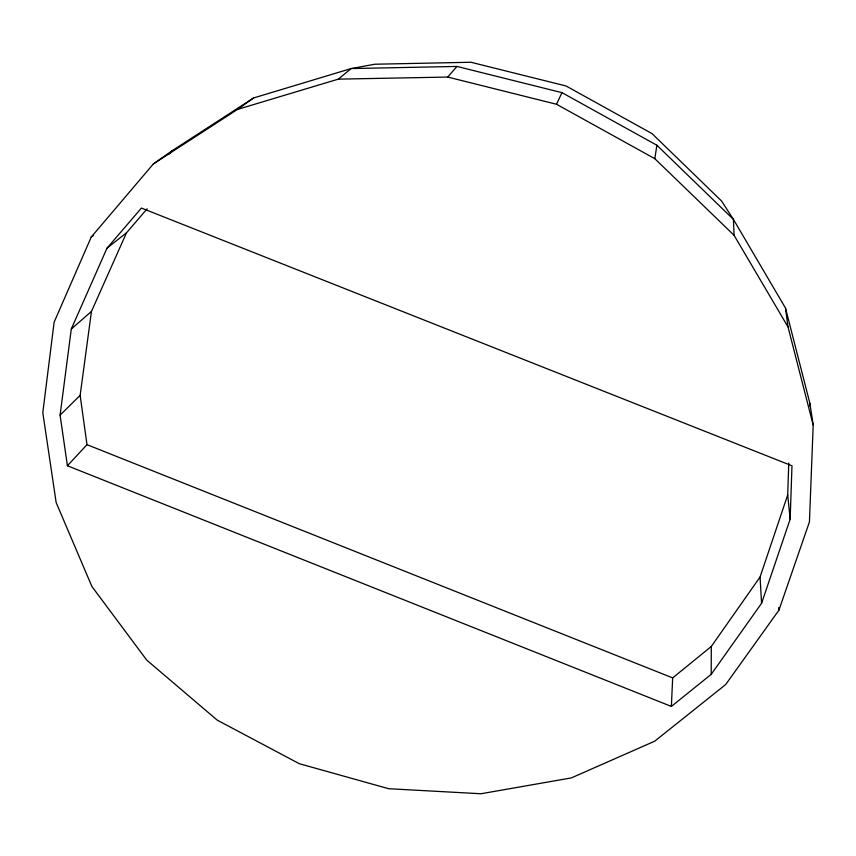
<?xml version="1.0" encoding="UTF-8"?>
<svg xmlns="http://www.w3.org/2000/svg" width="856" height="856" viewBox="0 0 856 856"><rect width="100%" height="100%" fill="white"/><g stroke="black" fill="none" stroke-linecap="round" stroke-linejoin="round"><path stroke-width="1.28" d="M711.208 674.357L761.572 603.298L790.163 519.143L791.982 465.792L141.443 208.051L107 248.176L71.294 328.993L60.091 415.149L67.41 465.76L671.372 706.425L711.208 674.357L711.293 646.473L760.064 577.008L787.702 494.95L788.761 463M809.819 406.065L809.915 403.411L785.487 308.064L733.399 219.35L721.512 200.957L652.069 133.643L566.083 85.985L470.907 62.253L374.789 64.232L351.131 68.566L253.569 97.969L171.81 150.945L153.363 163.924L91.228 237.059L54.131 322.177L42.8 412.688L56.154 502.526L91.87 586.446L146.772 660.147L217.231 720.142L299.279 763.691L388.688 788.718L480.965 793.747L571.327 777.922L654.68 741.21L725.674 684.554L778.917 610.189L809.434 521.882L813.2 425.1L809.915 403.411M671.372 706.425L672.666 677.899L711.293 646.473M67.41 465.76L86.991 444.66L80.143 395.354L91.453 311.445L126.485 232.811L147.146 208.8M813.2 425.1L787.991 326.874L734.095 235.314L654.829 158.692L656.873 145.231L561.964 92.651L456.944 66.436L351.131 68.566L338.302 79.148L237.561 109.386L153.363 163.924M338.302 79.148L447.752 77.061L556.507 104.261L561.964 92.651M169.221 153.994L171.81 150.945M447.752 77.061L456.944 66.436M60.091 415.149L80.143 395.354M71.294 328.993L91.453 311.445M107 248.176L126.485 232.811M91.228 237.059L93.336 235.475M237.561 109.386L253.569 97.969M86.991 444.66L672.666 677.899M556.507 104.261L654.829 158.692M656.873 145.231L733.399 219.35L734.095 235.314M785.487 308.064L787.991 326.874M787.702 494.95L790.163 519.143M778.714 607.535L778.917 610.189M760.064 577.008L761.572 603.298"/></g></svg>
